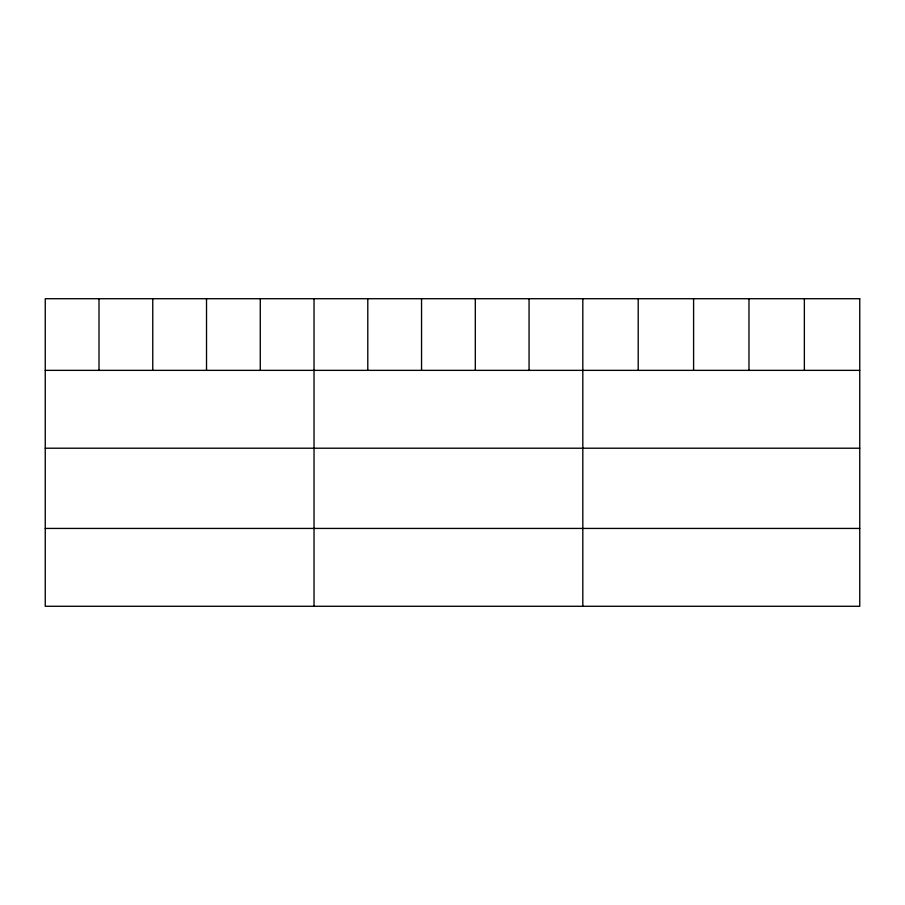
<?xml version="1.0" encoding="UTF-8"?>
<svg xmlns="http://www.w3.org/2000/svg" width="905" height="905" viewBox="0 0 905 905"><rect width="100%" height="100%" fill="white"/><g stroke="black" fill="none" stroke-linecap="round" stroke-linejoin="round"><path stroke-width="1.36" d="M45.25 370.36L859.75 370.36M45.25 448.213L859.75 448.213M45.25 528.43L859.75 528.43M804.364 298.718L804.364 370.36M748.978 298.718L748.978 370.36M693.592 298.718L693.592 370.36M638.206 298.718L638.206 370.36M582.82 298.718L582.82 606.282M529.063 298.718L529.063 370.36M475.306 298.718L475.306 370.36M421.549 298.718L421.549 370.36M367.792 298.718L367.792 370.36M314.035 298.718L314.035 606.282M260.278 298.718L260.278 370.36M206.521 298.718L206.521 370.36M152.764 298.718L152.764 370.36M99.007 298.718L99.007 370.36M859.75 298.718L45.25 298.718L45.25 606.282L859.75 606.282L859.75 298.718"/></g></svg>
